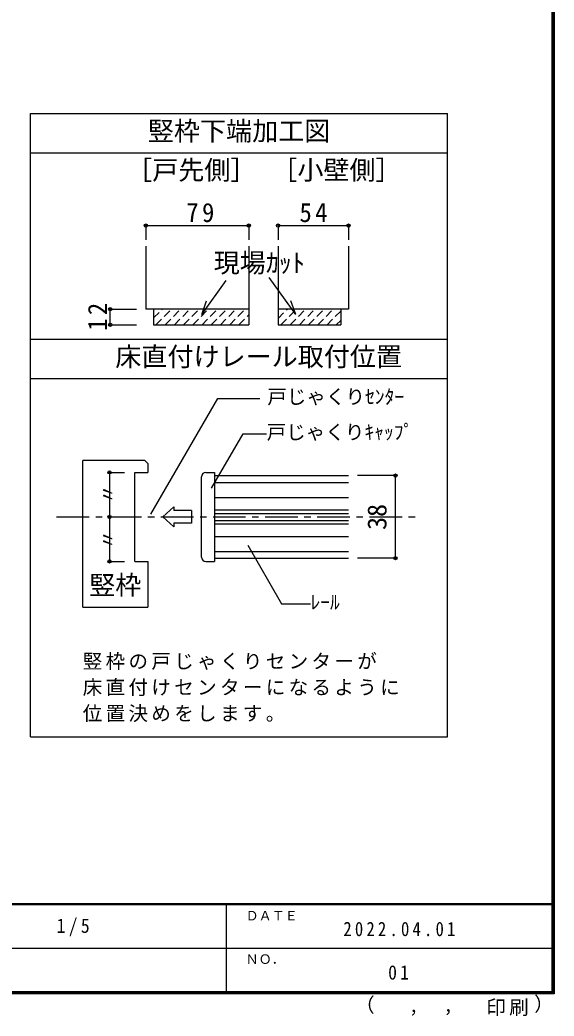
# Model space of a CAD drawing. Units: millimetres at full size, sheet at 1:5, with parts at other scales. Extents: x -973 to 977, y -718 to 696.
# Drawn here: x 567 to 977, y -718 to 46 of the extents above; entities that cross this region are included whole.
import ezdxf
from ezdxf.enums import TextEntityAlignment as Align

# ---------------------------------------------------------------- set-up
doc = ezdxf.new("R2010")
doc.units = ezdxf.units.MM
doc.header["$LTSCALE"] = 5
doc.header["$PDMODE"] = 32
doc.header["$PDSIZE"] = 2.5
doc.linetypes.add('CHAIN1', pattern=[8, 5, -1, 1, -1])
doc.linetypes.add('DASHED1', pattern=[1.8, 1.2, -0.6])
for name, color, linetype in [('0-0_補助線', 4, 'Continuous'), ('0-A_文字', 3, 'Continuous'), ('2-1_通り芯', 4, 'CHAIN1'), ('2-4_枠', 3, 'Continuous'), ('2-7_金物', 4, 'Continuous'), ('2-A_文字', 7, 'Continuous'), ('2-B_寸法', 4, 'Continuous'), ('F-1_枠', 6, 'Continuous'), ('F-A_文字', 7, 'Continuous')]:
    doc.layers.add(name, color=color, linetype=linetype)
doc.styles.add('ＭＳ ゴシック', font='')
doc.styles.get('ＭＳ ゴシック').set_extended_font_data('MS Gothic')

msp = doc.modelspace()

# ---------------------------------------------------------------- linework, layer by layer
at = {"layer": '0-0_補助線'}
for p, q in [((663.413, -111.394), (663.413, -122.26)), ((663.413, -111.394), (742.413, -111.394)), ((742.413, -111.394), (742.413, -122.26)), ((764.913, -111.394), (764.913, -122.26)), ((636.147, -175.499), (656.147, -175.499)), ((636.147, -187.499), (636.147, -175.499)), ((636.147, -187.499), (656.147, -187.499))]:
    msp.add_line(p, q, dxfattribs=at)
at = {"layer": '0-0_補助線', "color": 3}
for p, q in [((663.413, -127.23), (663.413, -175.499)), ((742.413, -127.23), (742.413, -187.499)), ((764.913, -127.23), (764.913, -187.499)), ((818.913, -127.23), (818.913, -175.499)), ((742.413, -175.499), (663.413, -175.499)), ((818.913, -175.499), (764.913, -175.499)), ((812.913, -175.499), (812.913, -187.499)), ((764.913, -187.499), (812.913, -187.499))]:
    msp.add_line(p, q, dxfattribs=at)
at = {"layer": '0-0_補助線', "color": 7}
for p, q in [((778.533, -179.49), (758.131, -151.265)), ((706.294, -179.49), (725.01, -153.598)), ((706.294, -179.49), (710.041, -169.183)), ((778.533, -179.49), (774.786, -169.183))]:
    msp.add_line(p, q, dxfattribs=at)
at = {"layer": '0-0_補助線', "linetype": 'DASHED1'}
for p, q in [((669.413, -182.201), (676.116, -175.499)), ((671.187, -187.499), (683.187, -175.499)), ((678.258, -187.499), (690.258, -175.499)), ((685.329, -187.499), (697.329, -175.499)), ((692.4, -187.499), (704.4, -175.499)), ((699.471, -187.499), (711.471, -175.499)), ((706.542, -187.499), (718.542, -175.499)), ((713.613, -187.499), (725.613, -175.499)), ((720.684, -187.499), (732.684, -175.499)), ((727.756, -187.499), (739.756, -175.499)), ((764.913, -182.6), (772.015, -175.499)), ((767.086, -187.499), (779.086, -175.499)), ((774.157, -187.499), (786.157, -175.499)), ((781.228, -187.499), (793.228, -175.499)), ((788.299, -187.499), (800.299, -175.499)), ((795.37, -187.499), (807.37, -175.499)), ((734.827, -187.499), (742.413, -179.912)), ((802.441, -187.499), (812.913, -177.026)), ((809.512, -187.499), (812.913, -184.097))]:
    msp.add_line(p, q, dxfattribs=at)
at = {"layer": '0-0_補助線'}
msp.add_lwpolyline([(764.913, -111.394), (818.913, -111.394), (818.913, -122.26)], dxfattribs=at)
at = {"layer": '0-0_補助線', "color": 3}
msp.add_lwpolyline([(669.413, -175.499), (669.413, -187.499), (742.413, -187.499)], dxfattribs=at)
at = {"layer": '0-0_補助線', "color": 7}
for p in [(663.413, -111.394), (742.413, -111.394), (764.913, -111.394), (818.913, -111.394), (636.147, -175.499), (636.147, -187.499)]:
    msp.add_point(p, dxfattribs=at)
at = {"layer": '0-A_文字'}
for p, q in [((574.986, -25.5), (894.986, -25.5)), ((574.986, -503.5), (574.986, -25.5)), ((894.986, -503.5), (894.986, -25.5)), ((574.986, -55.5), (894.986, -55.5)), ((574.986, -198.604), (894.986, -198.604)), ((574.986, -228.604), (894.986, -228.604)), ((574.986, -503.5), (894.986, -503.5))]:
    msp.add_line(p, q, dxfattribs=at)
at = {"layer": '2-1_通り芯'}
msp.add_line((594.986, -334.862), (874.986, -334.862), dxfattribs=at)
at = {"layer": '2-4_枠'}
for p, q in [((614.986, -404.028), (614.986, -291.528)), ((664.986, -293.885), (664.986, -300.695)), ((654.986, -300.695), (664.986, -300.695)), ((654.986, -369.028), (654.986, -300.695)), ((654.986, -369.028), (664.986, -369.028)), ((664.986, -369.028), (664.986, -404.028)), ((614.986, -404.028), (664.986, -404.028))]:
    msp.add_line(p, q, dxfattribs=at)
msp.add_lwpolyline([(664.986, -293.885), (662.629, -291.528), (614.986, -291.528)], dxfattribs=at)
at = {"layer": '2-7_金物'}
for p, q in [((706.087, -365.695), (706.087, -304.028)), ((709.42, -300.695), (716.087, -300.695)), ((716.087, -300.695), (716.087, -369.028)), ((716.087, -308.414), (818.852, -308.414)), ((716.087, -319.862), (818.852, -319.862)), ((676.572, -334.862), (684.855, -327.269)), ((684.855, -327.269), (684.855, -330.03)), ((676.572, -334.862), (684.855, -342.454)), ((698.429, -330.03), (684.855, -330.03)), ((698.429, -330.03), (698.429, -339.693)), ((716.087, -329.481), (818.852, -329.481)), ((684.855, -339.693), (684.855, -342.454)), ((698.429, -339.693), (684.855, -339.693)), ((716.087, -340.243), (818.852, -340.243)), ((716.087, -349.862), (818.852, -349.862)), ((716.087, -361.309), (818.852, -361.309)), ((709.42, -369.028), (716.087, -369.028))]:
    msp.add_line(p, q, dxfattribs=at)
at = {"layer": '2-7_金物', "color": 7}
for p, q in [((716.087, -303.195), (716.087, -366.528)), ((716.087, -303.195), (818.852, -303.195)), ((716.087, -332.195), (818.852, -332.195)), ((716.087, -337.528), (818.852, -337.528)), ((716.087, -366.528), (818.852, -366.528))]:
    msp.add_line(p, q, dxfattribs=at)
at = {"layer": '2-7_金物'}
for centre, start, end in [((709.42, -304.028), 90, 180), ((709.42, -365.695), 180, 270)]:
    msp.add_arc(centre, 3.333, start, end, dxfattribs=at)
at = {"layer": '2-A_文字'}
for p, q in [((667.287, -332.727), (718.536, -243.961)), ((718.536, -243.961), (750.882, -243.961)), ((713.904, -312.839), (737.99, -271.121)), ((737.99, -271.121), (756.122, -271.121)), ((741.582, -356.633), (767.49, -401.506)), ((767.49, -401.506), (789.724, -401.506))]:
    msp.add_line(p, q, dxfattribs=at)
msp.add_point((635.543, -334.862), dxfattribs=at)
at = {"layer": '2-B_寸法'}
for p, q in [((635.543, -300.695), (646.932, -300.695)), ((635.543, -300.695), (635.543, -369.028)), ((854.986, -303.195), (825.922, -303.195)), ((854.986, -366.528), (854.986, -303.195)), ((854.986, -366.528), (825.922, -366.528)), ((635.543, -369.028), (646.932, -369.028))]:
    msp.add_line(p, q, dxfattribs=at)
at = {"layer": '2-B_寸法', "color": 7}
for p in [(635.543, -300.695), (854.986, -303.195), (854.986, -366.528), (635.543, -369.028)]:
    msp.add_point(p, dxfattribs=at)
at = {"layer": 'F-1_枠'}
for p, q in [((974.986, 695.833), (974.986, -700.833)), ((975.82, 695.833), (975.82, -700.833)), ((976.653, 695.833), (976.653, -700.833)), ((976.653, -631.667), (-973.347, -631.667)), ((976.653, -632.5), (-973.347, -632.5)), ((724.986, -632.5), (724.986, -699.167)), ((1.653, -665.833), (974.986, -665.834)), ((976.653, -699.167), (-973.347, -699.167)), ((976.653, -700), (-973.347, -700)), ((976.653, -700.833), (-973.347, -700.833))]:
    msp.add_line(p, q, dxfattribs=at)

# ---------------------------------------------------------------- texts
at = {"layer": '0-0_補助線', "color": 7, "style": 'ＭＳ ゴシック'}
for s, p in [('［戸先側］', (648.327, -80.5)), ('［小壁側］', (759.695, -80.5)), ('現場ｶｯﾄ', (715.471, -151.625))]:
    msp.add_text(s, height=14.66, dxfattribs=at).set_placement(p, align=Align.BOTTOM_LEFT)
at = {"layer": '0-0_補助線', "color": 7, "char_height": 14.66, "attachment_point": 7, "style": 'ＭＳ ゴシック'}
for s, insert in [('\\T1.27;\\W0.95;79', (694.491, -108.894)), ('\\T1.27;\\W0.95;54', (781.297, -108.894))]:
    msp.add_mtext(s, dxfattribs=dict(at, insert=insert))
at = {"layer": '0-0_補助線', "color": 7, "insert": (633.647, -192.124), "char_height": 14.66, "attachment_point": 7, "rotation": 90, "style": 'ＭＳ ゴシック'}
msp.add_mtext('\\T1.27;\\W0.95;12', dxfattribs=at)
at = {"layer": '0-A_文字', "color": 7, "style": 'ＭＳ ゴシック'}
for s, p in [('竪枠下端加工図', (664.986, -50.5)), ('床直付けレール取付位置', (639.986, -223.604))]:
    msp.add_text(s, height=14.66, dxfattribs=at).set_placement(p, align=Align.BOTTOM_LEFT)
at = {"layer": '2-A_文字', "style": 'ＭＳ ゴシック'}
for s, height, p in [('戸じゃくりｾﾝﾀｰ', 11, (756.583, -251.461)), ('戸じゃくりｷｬｯﾌﾟ', 11, (756.122, -278.621)), ('竪枠', 14.66, (619.986, -398.842)), ('ﾚｰﾙ', 11, (789.724, -409.006))]:
    msp.add_text(s, height=height, dxfattribs=at).set_placement(p, align=Align.BOTTOM_LEFT)
for p in [(643.043, -324.862), (643.043, -359.862)]:
    msp.add_text('〃', height=11, rotation=90, dxfattribs=at).set_placement(p, align=Align.BOTTOM_LEFT)
at = {"layer": '2-A_文字', "char_height": 11, "attachment_point": 7, "style": 'ＭＳ ゴシック'}
for s, insert in [('\\T1.17;竪枠の戸じゃくりセンターが', (614.986, -452.308)), ('\\T1.17;床直付けセンターになるように', (614.986, -472.308)), ('\\T1.17;位置決めをします。', (614.986, -492.308))]:
    msp.add_mtext(s, dxfattribs=dict(at, insert=insert))
at = {"layer": '2-B_寸法', "color": 7, "style": 'ＭＳ ゴシック'}
msp.add_text('38', height=14.66, rotation=90, dxfattribs=at).set_placement((852.486, -344.862), align=Align.BOTTOM_LEFT)
at = {"layer": 'F-A_文字', "style": 'ＭＳ ゴシック'}
for s, height, p in [('ＤＡＴＥ', 7.331, (739.986, -646.667)), ('ＮＯ．', 7.331, (739.986, -680.001)), ('（', 11, (823.992, -718.052)), ('）', 11, (961.387, -717.355)), (',', 11, (865.199, -718.052)), (',', 11, (891.686, -717.588))]:
    msp.add_text(s, height=height, dxfattribs=at).set_placement(p, align=Align.BOTTOM_LEFT)
at = {"layer": 'F-A_文字', "char_height": 11, "attachment_point": 7, "style": 'ＭＳ ゴシック'}
for s, insert in [('\\T1.38;\\W0.9;1/5', (594.986, -656.667)), ('\\T1.39;\\W0.85;2022.04.01', (814.986, -656.667)), ('\\T1.36;\\W0.9;01', (849.361, -690.001)), ('\\T1.17;印刷', (924.678, -717.82))]:
    msp.add_mtext(s, dxfattribs=dict(at, insert=insert))

doc.saveas('drawing.dxf')
